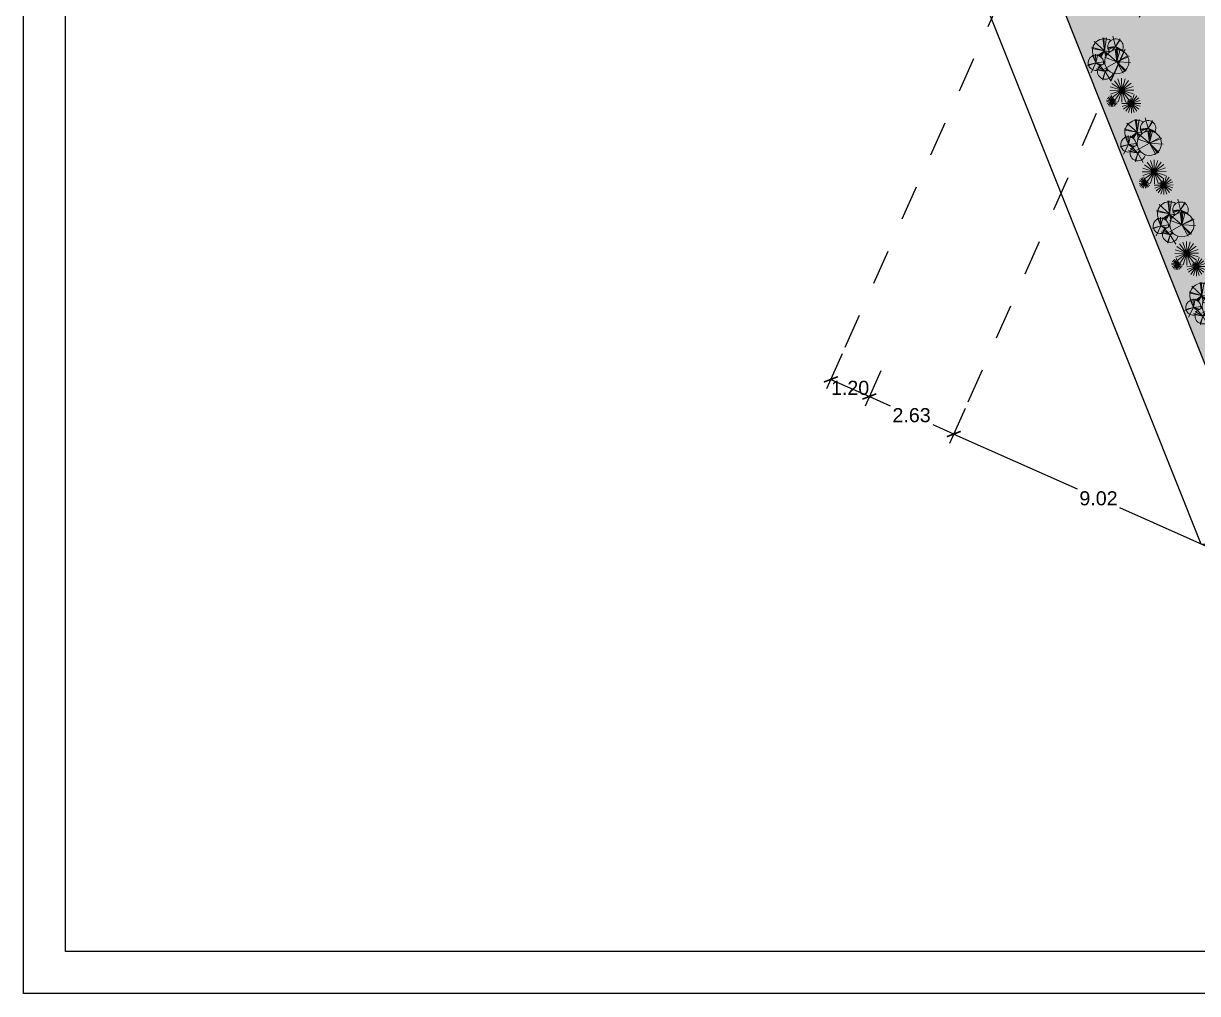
# Model space of a CAD drawing. Header units: millimetres. Extents: x 525387 to 527545, y 2235066 to 2235448.
# Drawn here: x 525509.79 to 525543.22, y 2235214.57 to 2235242.2 of the extents above; entities that cross this region are included whole.
import ezdxf

# ---------------------------------------------------------------- set-up
doc = ezdxf.new("R2010")
doc.units = ezdxf.units.MM
doc.linetypes.add('JIS_02_1.0', pattern=[2, 1, -1])
for name, color, linetype in [('auxiliar', 6, 'Continuous'), ('COTAS', 2, 'Continuous'), ('EJES', 1, 'Continuous')]:
    doc.layers.add(name, color=color, linetype=linetype)
doc.layers.add('jardin', color=72, linetype='Continuous', lineweight=5)
doc.styles.get("Standard").update_dxf_attribs({"font": 'arial.ttf'})
doc.dimstyles.get("Standard").update_dxf_attribs({"dimtxt": 0.4, "dimasz": 0.3, "dimexe": 0.3, "dimexo": 0.2, "dimgap": 0.09, "dimtad": 0, "dimtih": 1, "dimtoh": 1, "dimzin": 0, "dimdsep": 46, "dimtxsty": 'Standard', "dimblk": 'ARCHTICK', "dimcen": 0.09, "dimclrd": 2, "dimclre": 1, "dimadec": 0, "dimazin": 0, "dimtfac": 1, "dimtofl": 0, "dimtmove": 0, "dimatfit": 3, "dimldrblk": 'ARCHTICK', "dimfxl": 1, "dimtolj": 1, "dimtzin": 0, "dimarcsym": 0})

# ---------------------------------------------------------------- blocks, each defined once
blk = doc.blocks.new('Arbo-p12')
at = {"color": 0, "linetype": 'ByBlock', "lineweight": 0}
for p, q in [((-0.099, 0.183), (-0.34, 0.405)), ((-0.099, 0.183), (-0.136, 0.494)), ((-0.099, 0.183), (-0.107, 0.489)), ((-0.099, 0.183), (-0.046, 0.487)), ((0.165, 0.278), (0.101, 0.528)), ((0.165, 0.278), (0.273, 0.459)), ((0.165, 0.278), (0.277, 0.438)), ((-0.099, 0.183), (-0.404, 0.271)), ((-0.099, 0.183), (-0.398, 0.239)), ((-0.307, -0.102), (-0.381, 0.085)), ((-0.307, -0.102), (-0.373, 0.116)), ((-0.307, -0.102), (-0.31, 0.107)), ((-0.307, -0.102), (-0.258, 0.101)), ((-0.099, 0.183), (-0.249, 0.072)), ((-0.099, 0.183), (-0.218, 0.058)), ((-0.099, 0.183), (-0.203, 0.049)), ((-0.099, 0.183), (-0.19, 0.039)), ((0.191, -0.081), (-0.1, 0.03)), ((-0.099, 0.183), (0.034, 0.159)), ((-0.099, 0.183), (-0.072, 0.032)), ((-0.099, 0.183), (-0.042, 0.086)), ((0.191, -0.081), (-0.066, 0.146)), ((0.165, 0.278), (-0.029, 0.259)), ((0.165, 0.278), (-0.023, 0.235)), ((0.165, 0.278), (-0.016, 0.202)), ((0.165, 0.278), (0.075, 0.181)), ((0.191, -0.081), (0.158, 0.226)), ((0.165, 0.278), (0.203, 0.206)), ((0.165, 0.278), (0.233, 0.203)), ((0.165, 0.278), (0.357, 0.157)), ((0.165, 0.278), (0.344, 0.185)), ((0.191, -0.081), (0.189, 0.218)), ((0.191, -0.081), (0.272, 0.215)), ((0.191, -0.081), (0.219, 0.213)), ((0.191, -0.081), (0.46, 0.06)), ((0.191, -0.081), (0.485, 0.038)), ((-0.307, -0.102), (-0.507, -0.167)), ((-0.307, -0.102), (-0.497, -0.149)), ((-0.307, -0.102), (-0.423, -0.333)), ((-0.307, -0.102), (-0.112, -0.081)), ((-0.307, -0.102), (-0.168, -0.147)), ((-0.307, -0.102), (-0.193, -0.162)), ((-0.307, -0.102), (-0.207, -0.173)), ((-0.087, -0.312), (-0.304, -0.244)), ((-0.087, -0.312), (-0.284, -0.268)), ((-0.087, -0.312), (-0.262, -0.198)), ((-0.087, -0.312), (-0.228, -0.157)), ((0.191, -0.081), (-0.105, -0.242)), ((-0.087, -0.312), (-0.049, -0.239)), ((-0.087, -0.312), (-0.029, -0.266)), ((-0.087, -0.312), (-0.02, -0.276)), ((0.191, -0.081), (0.338, -0.353)), ((0.191, -0.081), (0.388, -0.317)), ((0.191, -0.081), (0.413, -0.303)), ((0.191, -0.081), (0.518, -0.106)), ((-0.087, -0.312), (-0.154, -0.495)), ((-0.087, -0.312), (-0.145, -0.514)), ((-0.087, -0.312), (-0.013, -0.284)), ((-0.087, -0.312), (0.039, -0.536))]:
    blk.add_line(p, q, dxfattribs=at)
blk.add_circle((0.191, -0.081), 0.287, dxfattribs=at)
for centre, radius, start, end in [((-0.099, 0.183), 0.287, 57.4904, 202.572), ((0.165, 0.278), 0.183, 326.1895, 222.0248), ((-0.307, -0.102), 0.183, 350.2838, 282.3951), ((-0.087, -0.312), 0.183, 91.4437, 347.7435), ((-0.099, 0.183), 0.287, 265.0692, 270.8898)]:
    blk.add_arc(centre, radius, start, end, dxfattribs=at)
blk = doc.blocks.new('Arbo-p11')
at = {"color": 0, "linetype": 'ByBlock', "lineweight": 0}
for p, q in [((-0.037, 0.164), (-0.284, 0.344)), ((-0.038, 0.163), (-0.217, 0.41)), ((-0.038, 0.163), (-0.133, 0.453)), ((-0.042, 0.164), (0.205, 0.344)), ((-0.041, 0.163), (0.138, 0.41)), ((-0.04, 0.163), (0.054, 0.453)), ((-0.039, 0.163), (-0.039, 0.468)), ((-0.284, -0.107), (-0.346, 0.025)), ((-0.036, 0.166), (-0.342, 0.166)), ((-0.037, 0.165), (-0.327, 0.259)), ((-0.037, 0.167), (-0.327, 0.072)), ((-0.284, -0.108), (-0.302, 0.037)), ((-0.037, 0.168), (-0.284, -0.012)), ((-0.038, 0.168), (-0.217, -0.079)), ((-0.038, 0.169), (-0.133, -0.122)), ((-0.043, 0.166), (0.263, 0.166)), ((-0.042, 0.165), (0.248, 0.259)), ((-0.042, 0.168), (0.205, -0.012)), ((-0.042, 0.167), (0.248, 0.072)), ((-0.041, 0.168), (0.138, -0.079)), ((-0.04, 0.169), (0.054, -0.122)), ((-0.039, 0.169), (-0.039, -0.136)), ((0.195, -0.175), (0.338, 0.022)), ((0.196, -0.175), (0.271, 0.056)), ((-0.283, -0.106), (-0.428, -0.124)), ((-0.283, -0.106), (-0.426, -0.079)), ((-0.283, -0.105), (-0.415, -0.167)), ((-0.283, -0.107), (-0.411, -0.036)), ((-0.283, -0.105), (-0.39, -0.205)), ((-0.283, -0.107), (-0.383, -0.001)), ((-0.284, -0.105), (-0.354, -0.233)), ((-0.284, -0.105), (-0.312, -0.248)), ((-0.286, -0.107), (-0.221, -0.077)), ((-0.286, -0.106), (-0.197, -0.095)), ((-0.286, -0.105), (-0.158, -0.176)), ((-0.286, -0.106), (-0.142, -0.133)), ((-0.285, -0.108), (-0.267, -0.015)), ((-0.285, -0.107), (-0.25, -0.044)), ((-0.285, -0.107), (-0.237, -0.061)), ((-0.285, -0.105), (-0.223, -0.237)), ((-0.285, -0.105), (-0.185, -0.212)), ((-0.284, -0.105), (-0.266, -0.25)), ((0.199, -0.173), (-0.044, -0.173)), ((0.199, -0.172), (-0.032, -0.247)), ((0.199, -0.172), (0.002, -0.315)), ((0.199, -0.174), (0.049, -0.125)), ((0.198, -0.171), (0.055, -0.368)), ((0.199, -0.175), (0.101, -0.104)), ((0.198, -0.171), (0.122, -0.402)), ((0.198, -0.175), (0.133, -0.085)), ((0.198, -0.175), (0.161, -0.063)), ((0.194, -0.174), (0.426, -0.099)), ((0.194, -0.172), (0.426, -0.247)), ((0.194, -0.173), (0.437, -0.173)), ((0.195, -0.175), (0.391, -0.032)), ((0.195, -0.171), (0.338, -0.368)), ((0.195, -0.172), (0.391, -0.315)), ((0.196, -0.171), (0.271, -0.402)), ((0.197, -0.176), (0.197, -0.026)), ((0.197, -0.171), (0.197, -0.414))]:
    blk.add_line(p, q, dxfattribs=at)
blk = doc.blocks.new('_ArchTick')
at = {"color": 0, "linetype": 'ByBlock', "lineweight": 0, "const_width": 0.15}
blk.add_lwpolyline([(-0.5, -0.5), (0.5, 0.5)], dxfattribs=at)
blk = doc.blocks.new('*D66')
at = {"layer": 'COTAS', "color": 1, "lineweight": -2, "transparency": 16777216}
for p, q in [((525536.602, 2235231.236), (525536.154, 2235230.232)), ((525544.842, 2235227.567), (525544.395, 2235226.563))]:
    blk.add_line(p, q, dxfattribs=at)
at = {"layer": 'COTAS', "color": 2, "lineweight": -2, "transparency": 16777216}
for p, q in [((525536.276, 2235230.506), (525539.789, 2235228.942)), ((525544.517, 2235226.837), (525541.004, 2235228.401))]:
    blk.add_line(p, q, dxfattribs=at)
at = {"layer": 'Defpoints', "color": 0, "transparency": 16777216}
for p in [(525536.683, 2235231.419), (525544.923, 2235227.75), (525544.517, 2235226.837)]:
    blk.add_point(p, dxfattribs=at)
at = {"layer": 'COTAS', "color": 2, "lineweight": -2, "transparency": 16777216, "xscale": 0.3, "yscale": 0.3, "zscale": 0.3}
for p, rotation in [((525536.276, 2235230.506), 155.999999994232), ((525544.517, 2235226.837), 335.999999994232)]:
    blk.add_blockref('_ArchTick', p, dxfattribs=dict(at, rotation=rotation))
at = {"layer": 'COTAS', "color": 0, "transparency": 16777216, "insert": (525540.397, 2235228.672), "char_height": 0.4, "attachment_point": 5}
blk.add_mtext('\\A1;9.02', dxfattribs=at)
blk = doc.blocks.new('*D71')
at = {"layer": 'COTAS', "color": 1, "lineweight": -2, "transparency": 16777216}
for p, q in [((525534.199, 2235232.306), (525533.752, 2235231.301)), ((525536.602, 2235231.236), (525536.154, 2235230.231))]:
    blk.add_line(p, q, dxfattribs=at)
at = {"layer": 'COTAS', "color": 2, "lineweight": -2, "transparency": 16777216}
for p, q in [((525533.874, 2235231.575), (525534.462, 2235231.313)), ((525536.276, 2235230.505), (525535.688, 2235230.767))]:
    blk.add_line(p, q, dxfattribs=at)
at = {"layer": 'Defpoints', "color": 0, "transparency": 16777216}
for p in [(525534.28, 2235232.489), (525536.683, 2235231.419), (525536.276, 2235230.505)]:
    blk.add_point(p, dxfattribs=at)
at = {"layer": 'COTAS', "color": 2, "lineweight": -2, "transparency": 16777216, "xscale": 0.3, "yscale": 0.3, "zscale": 0.3}
for p, rotation in [((525533.874, 2235231.575), 155.9999999597215), ((525536.276, 2235230.505), 335.9999999597215)]:
    blk.add_blockref('_ArchTick', p, dxfattribs=dict(at, rotation=rotation))
at = {"layer": 'COTAS', "color": 0, "transparency": 16777216, "insert": (525535.075, 2235231.04), "char_height": 0.4, "attachment_point": 5}
blk.add_mtext('\\A1;2.63', dxfattribs=at)
blk = doc.blocks.new('*D72')
at = {"layer": 'COTAS', "color": 1, "lineweight": -2, "transparency": 16777216}
for p, q in [((525533.103, 2235232.794), (525532.655, 2235231.789)), ((525534.199, 2235232.306), (525533.752, 2235231.301))]:
    blk.add_line(p, q, dxfattribs=at)
at = {"layer": 'COTAS', "color": 2, "lineweight": -2, "transparency": 16777216}
blk.add_line((525532.777, 2235232.063), (525533.874, 2235231.575), dxfattribs=at)
at = {"layer": 'Defpoints', "color": 0, "transparency": 16777216}
for p in [(525533.184, 2235232.977), (525534.28, 2235232.489), (525533.874, 2235231.575)]:
    blk.add_point(p, dxfattribs=at)
at = {"layer": 'COTAS', "color": 2, "lineweight": -2, "transparency": 16777216, "xscale": 0.3, "yscale": 0.3, "zscale": 0.3}
for p, rotation in [((525532.777, 2235232.063), 155.9999999975585), ((525533.874, 2235231.575), 335.9999999975585)]:
    blk.add_blockref('_ArchTick', p, dxfattribs=dict(at, rotation=rotation))
at = {"layer": 'COTAS', "color": 0, "transparency": 16777216, "insert": (525533.325, 2235231.819), "char_height": 0.4, "attachment_point": 5}
blk.add_mtext('\\A1;1.20', dxfattribs=at)

msp = doc.modelspace()

# ---------------------------------------------------------------- hatches: boundary and pattern name
at = {"layer": 'jardin'}
h = msp.add_hatch(dxfattribs=at)
h.set_pattern_fill('GRASS', color=72, scale=0.025)
h.set_pattern_definition([(90, (-1981.939, -211.1523), (-0.449012806, 0.449012806), [0.1190625, -0.778963112]), (45, (-1981.939, -211.1523), (-0.44901280605, 0.44901280605), [0.1190625, -0.5159375]), (135, (-1981.939, -211.1523), (-0.44901280605, -0.44901280605), [0.1190625, -0.5159375])])
edge = h.paths.add_edge_path()
edge.add_arc((525534.332, 2235264.983), 12.335, 300.9245, 326.9323, ccw=False)
edge.add_arc((525534.069, 2235264.821), 12.335, 276.3541, 302.362, ccw=False)
edge.add_line((525535.434, 2235252.561), (525544.69, 2235229.325))
edge.add_line((525544.69, 2235229.325), (525558.333, 2235228.883))
edge.add_line((525558.333, 2235228.883), (525569.744, 2235229.392))
edge.add_line((525569.744, 2235229.392), (525566.199, 2235240.029))
edge.add_line((525566.199, 2235240.029), (525565.182, 2235239.068))
edge.add_line((525565.182, 2235239.068), (525563.149, 2235237.147))
edge.add_line((525563.149, 2235237.147), (525562.888, 2235236.9))
edge.add_line((525562.888, 2235236.9), (525562.438, 2235236.474))
edge.add_line((525562.438, 2235236.474), (525555.307, 2235229.735))
edge.add_line((525555.307, 2235229.735), (525544.258, 2235236.351))
edge.add_line((525544.258, 2235236.351), (525550.997, 2235244.466))
edge.add_line((525550.997, 2235244.466), (525551.58, 2235245.168))
edge.add_line((525551.58, 2235245.168), (525552.497, 2235244.76))
edge.add_line((525552.497, 2235244.76), (525553.943, 2235248.008))
edge.add_line((525553.943, 2235248.008), (525554.273, 2235248.751))
edge.add_line((525554.273, 2235248.751), (525553.177, 2235249.239))
edge.add_line((525553.177, 2235249.239), (525551.816, 2235246.183))
edge.add_line((525551.816, 2235246.183), (525550.332, 2235246.844))
edge.add_line((525550.332, 2235246.844), (525550.311, 2235246.798))
edge.add_line((525550.311, 2235246.798), (525544.652, 2235249.318))
edge.add_line((525544.652, 2235249.318), (525551.097, 2235263.793))
edge.add_line((525551.097, 2235263.793), (525555.409, 2235261.873))
edge.add_line((525555.409, 2235261.873), (525554.9, 2235260.731))
edge.add_line((525554.9, 2235260.731), (525561.112, 2235257.965))
edge.add_line((525561.112, 2235257.965), (525561.66, 2235257.721))
edge.add_line((525561.66, 2235257.721), (525561.986, 2235258.452))
edge.add_line((525561.986, 2235258.452), (525558.043, 2235260.208))
edge.add_line((525558.043, 2235260.208), (525558.745, 2235261.783))
edge.add_line((525558.745, 2235261.783), (525550.492, 2235265.458))
edge.add_line((525550.492, 2235265.458), (525547.085, 2235266.785))
edge.add_line((525547.085, 2235266.785), (525546.991, 2235266.526))
edge.add_arc((525538.862, 2235264.345), 8.417, -46.3758, 15.0187, ccw=False)

# ---------------------------------------------------------------- linework, layer by layer
at = {"layer": 'auxiliar'}
msp.add_line((525544.69, 2235229.325), (525535.242, 2235253.042), dxfattribs=at)
at = {"layer": 'auxiliar', "color": 1, "linetype": 'Continuous'}
for points in [[(525509.79, 2235334.567), (525689.79, 2235334.567), (525689.79, 2235214.567), (525509.79, 2235214.567)], [(525510.99, 2235333.367), (525688.59, 2235333.367), (525688.59, 2235215.767), (525510.99, 2235215.767)]]:
    msp.add_lwpolyline(points, close=True, dxfattribs=at)
at = {"layer": 'auxiliar', "color": 3}
msp.add_lwpolyline([(525628.465, 2235245.295), (525628.454, 2235245.284), (525625.33, 2235245.356), (525571.934, 2235227.564), (525558.35, 2235226.884), (525543.317, 2235227.371), (525533.113, 2235252.985, 0.266694), (525544.284, 2235258.579, 0.281639), (525546.467, 2235266.549), (525552.505, 2235283.145), (525555.878, 2235290.855, 0.107392), (525557.014, 2235298.262), (525561.33, 2235304.061), (525574.674, 2235307.245), (525576.276, 2235312.111), (525587.956, 2235310.629), (525636.415, 2235304.478), (525636.027, 2235299.726), (525643.977, 2235299.423), (525645.869, 2235288.75), (525644.969, 2235262.304), (525643.386, 2235260.672)], format="xyb", dxfattribs=at)
at = {"layer": 'EJES', "linetype": 'JIS_02_1.0'}
for p, q in [((525533.184, 2235232.977), (525553.577, 2235278.78)), ((525536.683, 2235231.419), (525544.652, 2235249.318))]:
    msp.add_line(p, q, dxfattribs=at)

# ---------------------------------------------------------------- block references
at = {"layer": 'jardin', "linetype": 'Continuous', "lineweight": 0, "xscale": 1.200000000000004, "yscale": 1.200000000000004, "zscale": 1.200000000000004, "rotation": 0.7380014541032469}
for p in [(525540.689, 2235241.205), (525541.615, 2235238.882), (525542.54, 2235236.56), (525543.465, 2235234.237)]:
    msp.add_blockref('Arbo-p12', p, dxfattribs=at)
at = {"layer": 'jardin', "color": 114, "linetype": 'Continuous', "lineweight": 0, "true_color": 0x139b48, "xscale": 1.125, "yscale": 1.125, "zscale": 1.125, "rotation": 0.7380014541032327}
for p in [(525541.105, 2235240.112), (525542.03, 2235237.79), (525542.955, 2235235.467)]:
    msp.add_blockref('Arbo-p11', p, dxfattribs=at)

# ---------------------------------------------------------------- dimensions: what is measured, and where the dimension line sits
at = {"layer": 'COTAS'}
dim = msp.add_linear_dim(base=(525533.874, 2235231.575), p1=(525533.184, 2235232.977), p2=(525534.28, 2235232.489), angle=336, dimstyle='Standard', dxfattribs=at)
dim.commit()
dim.dimension.update_dxf_attribs({"geometry": '*D72', "text_midpoint": (525533.325, 2235231.819), "dimtype": 161})
for p1, p2, distance, picture, middle in [((525534.28, 2235232.489), (525536.683, 2235231.419), -1, '*D71', (525535.075, 2235231.04)), ((525536.683, 2235231.419), (525544.923, 2235227.75), -0.999, '*D66', (525540.397, 2235228.672))]:
    dim = msp.add_aligned_dim(p1=p1, p2=p2, distance=distance, dimstyle='Standard', dxfattribs=at)
    dim.commit()
    dim.dimension.update_dxf_attribs({"geometry": picture, "text_midpoint": middle})

doc.saveas('drawing.dxf')
